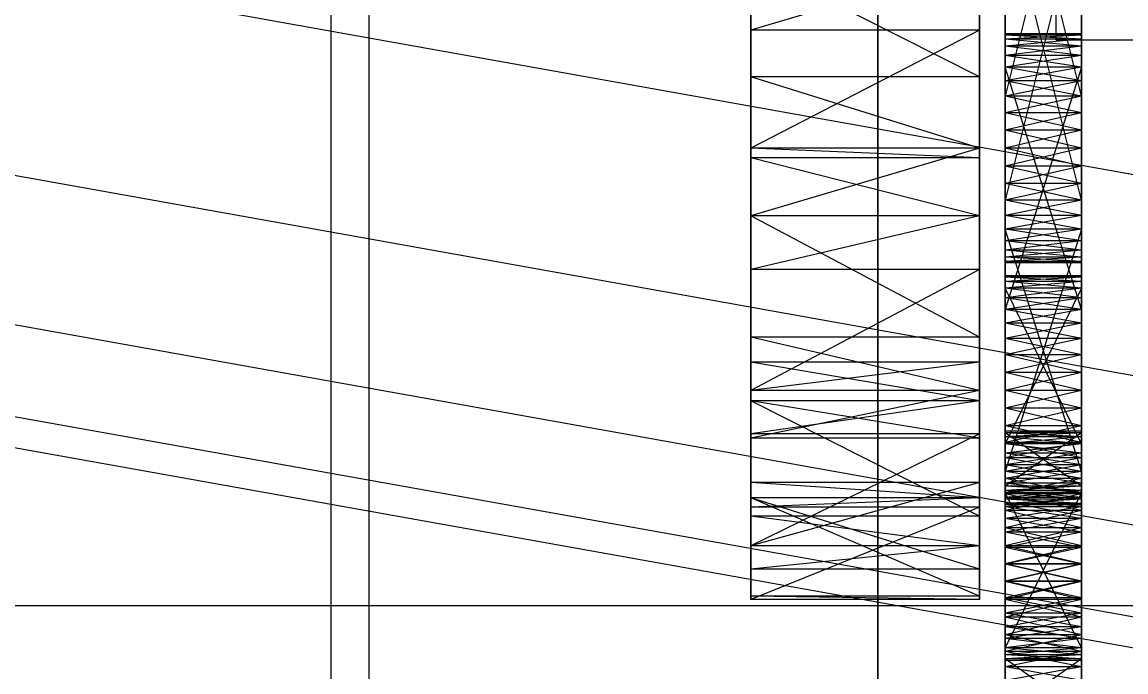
# Model space of a CAD drawing. Header units: millimetres. Extents: x -1970 to 59977, y -65068 to 6837.
# Drawn here: x 1372.7 to 1459.5, y -33605.2 to -33554.1 of the extents above; entities that cross this region are included whole.
import ezdxf

# ---------------------------------------------------------------- set-up
doc = ezdxf.new("R2010")
doc.units = ezdxf.units.MM
for name, color, linetype, lineweight in [('COTAS_O', 1, 'Continuous', 0), ('frontal_C03', 7, 'Continuous', 0), ('frontal_dos-mix', 7, 'Continuous', 0), ('frontal_secador', 7, 'Continuous', 0), ('frontal_tolva', 7, 'Continuous', 0)]:
    doc.layers.add(name, color=color, linetype=linetype, lineweight=lineweight)
doc.dimstyles.new('R19_100', dxfattribs={"dimtxt": 250, "dimasz": 150, "dimexe": 150, "dimexo": 80, "dimgap": 100, "dimtad": 1, "dimtih": 1, "dimtoh": 1, "dimdsep": 46, "dimcen": 0.09, "dimadec": 0, "dimazin": 0, "dimtfac": 1, "dimtdec": 4, "dimtofl": 0, "dimtmove": 0, "dimatfit": 3, "dimfxl": 1, "dimtolj": 1, "dimtzin": 0, "dimarcsym": 0})

# ---------------------------------------------------------------- blocks, each defined once
blk = doc.blocks.new('*D39')
at = {"layer": 'COTAS_O', "color": 0, "lineweight": -2, "transparency": 16777216}
for p, q in [((-1725, -34320), (-1725, -33550)), ((1725, -34320), (1725, -33550)), ((-1575, -33700), (1575, -33700))]:
    blk.add_line(p, q, dxfattribs=at)
at = {"layer": 'COTAS_O', "color": 0, "transparency": 16777216}
for points in [[(-1575, -33675), (-1575, -33725), (-1725, -33700)], [(1575, -33675), (1575, -33725), (1725, -33700)]]:
    blk.add_solid(points, dxfattribs=at)
at = {"layer": 'Defpoints', "color": 0, "transparency": 16777216}
for p in [(1725, -33700), (-1725, -34400), (1725, -34400)]:
    blk.add_point(p, dxfattribs=at)

msp = doc.modelspace()

# ---------------------------------------------------------------- linework, layer by layer
at = {"layer": 'frontal_C03'}
for p, q in [((1440, -33735.325), (1440, -33388.418)), ((1440, -33397.401), (1440, -33744.308)), ((1454, -33541.159), (1454, -33555.532)), ((1454, -33547.736), (1454, -33555.532)), ((1454, -33555.532), (1506, -33555.532))]:
    msp.add_line(p, q, dxfattribs=at)
at = {"layer": 'frontal_dos-mix'}
for p, q in [((1884.444, -33642.009), (234.444, -33347.009)), ((1881.708, -33657.311), (231.708, -33362.311)), ((1879.675, -33668.682), (229.675, -33373.682)), ((1878.423, -33675.684), (228.423, -33380.684)), ((1878, -33678.049), (228, -33383.049))]:
    msp.add_line(p, q, dxfattribs=at)
at = {"layer": 'frontal_secador'}
for p, q in [((1400, -36000), (1400, -33000)), ((1397, -35940), (1397, -33075)), ((1400, -36000), (1400, -33075)), ((1400, -34600), (1400, -33075)), ((1400, -35940), (1400, -33075)), ((1400, -34650), (1400, -33075)), ((1400, -36000), (1400, -33250)), ((1430, -33591.527), (1430, -33457.639)), ((1448, -33457.639), (1448, -33591.527)), ((1430, -33525.858), (1430, -33569.361)), ((1430, -33525.858), (1430, -33591.527)), ((1448, -33569.361), (1448, -33525.858)), ((1448, -33591.527), (1448, -33525.858)), ((1450, -33531.516), (1450, -33562.642)), ((1456, -33562.642), (1456, -33531.516)), ((1450, -33561.268), (1450, -33533.711)), ((1450, -33566.831), (1450, -33533.711)), ((1450, -33573.05), (1450, -33533.711)), ((1456, -33533.711), (1456, -33561.268)), ((1456, -33533.711), (1456, -33566.831)), ((1456, -33533.711), (1456, -33573.05)), ((1450, -33534.785), (1450, -33559.964)), ((1450, -33534.785), (1450, -33562.642)), ((1450, -33570.414), (1450, -33534.785)), ((1456, -33559.964), (1456, -33534.785)), ((1456, -33562.642), (1456, -33534.785)), ((1456, -33534.785), (1456, -33570.414)), ((1450, -33561.268), (1450, -33535.99)), ((1450, -33535.99), (1450, -33559.964)), ((1456, -33535.99), (1450, -33559.964)), ((1456, -33559.964), (1450, -33535.99)), ((1456, -33535.99), (1456, -33561.268)), ((1456, -33559.964), (1456, -33535.99)), ((1450, -33570.414), (1450, -33540.075)), ((1456, -33540.075), (1456, -33570.414)), ((1450, -33541.483), (1450, -33569.34)), ((1450, -33541.483), (1450, -33571.331)), ((1450, -33541.483), (1450, -33573.05)), ((1456, -33569.34), (1456, -33541.483)), ((1456, -33571.331), (1456, -33541.483)), ((1456, -33573.05), (1456, -33541.483)), ((1450, -33568.135), (1450, -33542.857)), ((1450, -33570.414), (1450, -33542.857)), ((1456, -33542.857), (1456, -33568.135)), ((1456, -33542.857), (1456, -33570.414)), ((1450, -33544.161), (1450, -33569.34)), ((1450, -33568.135), (1450, -33544.161)), ((1456, -33568.135), (1450, -33544.161)), ((1456, -33544.161), (1450, -33568.135)), ((1456, -33569.34), (1456, -33544.161)), ((1456, -33544.161), (1456, -33568.135)), ((1430, -33549.365), (1430, -33564.806)), ((1430, -33558.435), (1430, -33549.365)), ((1430, -33569.361), (1430, -33549.365)), ((1430, -33549.365), (1430, -33554.777)), ((1430, -33583.889), (1430, -33549.365)), ((1430, -33591.527), (1430, -33549.365)), ((1448, -33549.365), (1430, -33554.777)), ((1448, -33558.435), (1430, -33549.365)), ((1448, -33564.806), (1448, -33549.365)), ((1448, -33549.365), (1448, -33558.435)), ((1448, -33549.365), (1448, -33569.361)), ((1448, -33554.777), (1448, -33549.365)), ((1448, -33549.365), (1448, -33583.889)), ((1448, -33549.365), (1448, -33591.527)), ((1430, -33569.353), (1430, -33554.777)), ((1430, -33554.777), (1430, -33564.05)), ((1430, -33569.361), (1430, -33554.777)), ((1448, -33554.777), (1430, -33554.777)), ((1448, -33554.777), (1430, -33564.05)), ((1448, -33554.777), (1448, -33569.353)), ((1448, -33564.05), (1448, -33554.777)), ((1448, -33554.777), (1448, -33569.361)), ((1450, -33555.16), (1450, -33555.05)), ((1456, -33555.16), (1450, -33555.05)), ((1456, -33555.05), (1450, -33555.05)), ((1456, -33555.05), (1450, -33555.16)), ((1450, -33555.05), (1450, -33555.49)), ((1450, -33555.05), (1450, -33556.768)), ((1450, -33555.05), (1450, -33578.99)), ((1450, -33561.268), (1450, -33555.05)), ((1450, -33555.16), (1450, -33556.031)), ((1450, -33555.49), (1450, -33555.16)), ((1450, -33555.16), (1450, -33557.686)), ((1456, -33555.49), (1450, -33555.16)), ((1456, -33555.16), (1450, -33555.16)), ((1456, -33555.16), (1450, -33555.49)), ((1456, -33555.16), (1456, -33555.05)), ((1456, -33555.49), (1456, -33555.05)), ((1456, -33556.768), (1456, -33555.05)), ((1456, -33578.99), (1456, -33555.05)), ((1456, -33555.05), (1456, -33561.268)), ((1456, -33556.031), (1456, -33555.16)), ((1456, -33555.16), (1456, -33555.49)), ((1456, -33557.686), (1456, -33555.16)), ((1450, -33556.031), (1450, -33555.49)), ((1456, -33556.031), (1450, -33555.49)), ((1456, -33555.49), (1450, -33555.49)), ((1456, -33555.49), (1450, -33556.031)), ((1450, -33555.49), (1450, -33556.768)), ((1450, -33556.031), (1450, -33557.686)), ((1450, -33556.768), (1450, -33556.031)), ((1450, -33577.785), (1450, -33556.031)), ((1450, -33583.075), (1450, -33556.031)), ((1450, -33556.031), (1450, -33568.135)), ((1450, -33591.635), (1450, -33556.031)), ((1456, -33556.768), (1450, -33556.031)), ((1456, -33556.031), (1450, -33556.031)), ((1456, -33556.031), (1450, -33556.768)), ((1456, -33555.49), (1456, -33556.031)), ((1456, -33556.768), (1456, -33555.49)), ((1456, -33557.686), (1456, -33556.031)), ((1456, -33556.031), (1456, -33556.768)), ((1456, -33556.031), (1456, -33577.785)), ((1456, -33556.031), (1456, -33583.075)), ((1456, -33568.135), (1456, -33556.031)), ((1456, -33556.031), (1456, -33591.635)), ((1450, -33557.686), (1450, -33556.768)), ((1456, -33557.686), (1450, -33556.768)), ((1456, -33556.768), (1450, -33556.768)), ((1456, -33556.768), (1450, -33557.686)), ((1450, -33556.768), (1450, -33576.711)), ((1450, -33558.76), (1450, -33556.768)), ((1450, -33556.768), (1450, -33578.99)), ((1450, -33561.268), (1450, -33556.768)), ((1456, -33556.768), (1456, -33557.686)), ((1456, -33576.711), (1456, -33556.768)), ((1456, -33556.768), (1456, -33558.76)), ((1456, -33578.99), (1456, -33556.768)), ((1456, -33556.768), (1456, -33561.268)), ((1450, -33557.686), (1450, -33559.964)), ((1450, -33558.76), (1450, -33557.686)), ((1450, -33577.785), (1450, -33557.686)), ((1450, -33557.686), (1450, -33576.711)), ((1450, -33557.686), (1450, -33562.642)), ((1450, -33557.686), (1450, -33568.135)), ((1456, -33558.76), (1450, -33557.686)), ((1456, -33557.686), (1450, -33557.686)), ((1456, -33557.686), (1450, -33576.711)), ((1456, -33576.711), (1450, -33557.686)), ((1456, -33557.686), (1450, -33558.76)), ((1456, -33559.964), (1456, -33557.686)), ((1456, -33557.686), (1456, -33558.76)), ((1456, -33557.686), (1456, -33577.785)), ((1456, -33576.711), (1456, -33557.686)), ((1456, -33562.642), (1456, -33557.686)), ((1456, -33568.135), (1456, -33557.686)), ((1430, -33558.435), (1430, -33564.806)), ((1430, -33564.05), (1430, -33558.435)), ((1448, -33564.05), (1430, -33558.435)), ((1448, -33558.435), (1430, -33558.435)), ((1448, -33564.806), (1448, -33558.435)), ((1448, -33558.435), (1448, -33564.05)), ((1450, -33559.964), (1450, -33558.76)), ((1456, -33559.964), (1450, -33558.76)), ((1456, -33558.76), (1450, -33558.76)), ((1450, -33561.268), (1450, -33558.76)), ((1456, -33558.76), (1450, -33559.964)), ((1456, -33558.76), (1456, -33559.964)), ((1456, -33558.76), (1456, -33561.268)), ((1450, -33559.964), (1450, -33561.268)), ((1456, -33559.964), (1450, -33559.964)), ((1456, -33559.964), (1450, -33561.268)), ((1450, -33559.964), (1450, -33562.642)), ((1456, -33561.268), (1450, -33559.964)), ((1456, -33561.268), (1456, -33559.964)), ((1456, -33562.642), (1456, -33559.964)), ((1450, -33564.05), (1450, -33561.268)), ((1450, -33561.268), (1450, -33562.642)), ((1450, -33566.831), (1450, -33561.268)), ((1456, -33561.268), (1450, -33561.268)), ((1456, -33561.268), (1450, -33562.642)), ((1456, -33562.642), (1450, -33561.268)), ((1450, -33591.094), (1450, -33561.268)), ((1450, -33561.268), (1450, -33578.99)), ((1456, -33561.268), (1456, -33564.05)), ((1456, -33562.642), (1456, -33561.268)), ((1456, -33561.268), (1456, -33566.831)), ((1456, -33561.268), (1456, -33591.094)), ((1456, -33578.99), (1456, -33561.268)), ((1450, -33562.642), (1450, -33564.05)), ((1456, -33562.642), (1450, -33562.642)), ((1456, -33562.642), (1450, -33564.05)), ((1450, -33562.642), (1450, -33565.458)), ((1450, -33562.642), (1450, -33568.135)), ((1456, -33564.05), (1450, -33562.642)), ((1450, -33562.642), (1450, -33572.069)), ((1450, -33562.642), (1450, -33570.414)), ((1456, -33564.05), (1456, -33562.642)), ((1456, -33565.458), (1456, -33562.642)), ((1456, -33568.135), (1456, -33562.642)), ((1456, -33572.069), (1456, -33562.642)), ((1456, -33570.414), (1456, -33562.642)), ((1430, -33564.05), (1430, -33569.353)), ((1430, -33564.806), (1430, -33564.05)), ((1448, -33564.05), (1430, -33564.05)), ((1448, -33564.05), (1430, -33569.353)), ((1448, -33564.806), (1430, -33564.05)), ((1448, -33569.353), (1448, -33564.05)), ((1448, -33564.05), (1448, -33564.806)), ((1450, -33566.831), (1450, -33564.05)), ((1450, -33564.05), (1450, -33565.458)), ((1456, -33564.05), (1450, -33564.05)), ((1456, -33564.05), (1450, -33565.458)), ((1456, -33565.458), (1450, -33564.05)), ((1456, -33564.05), (1456, -33566.831)), ((1456, -33565.458), (1456, -33564.05)), ((1430, -33569.361), (1430, -33564.806)), ((1448, -33569.361), (1430, -33564.806)), ((1448, -33564.806), (1430, -33564.806)), ((1448, -33564.806), (1448, -33569.361)), ((1450, -33565.458), (1450, -33566.831)), ((1456, -33565.458), (1450, -33565.458)), ((1456, -33565.458), (1450, -33566.831)), ((1450, -33565.458), (1450, -33568.135)), ((1456, -33566.831), (1450, -33565.458)), ((1456, -33566.831), (1456, -33565.458)), ((1456, -33568.135), (1456, -33565.458)), ((1450, -33569.34), (1450, -33566.831)), ((1450, -33566.831), (1450, -33568.135)), ((1450, -33571.331), (1450, -33566.831)), ((1450, -33573.05), (1450, -33566.831)), ((1456, -33566.831), (1450, -33566.831)), ((1456, -33566.831), (1450, -33568.135)), ((1456, -33568.135), (1450, -33566.831)), ((1450, -33591.094), (1450, -33566.831)), ((1456, -33566.831), (1456, -33569.34)), ((1456, -33568.135), (1456, -33566.831)), ((1456, -33566.831), (1456, -33571.331)), ((1456, -33566.831), (1456, -33573.05)), ((1456, -33566.831), (1456, -33591.094)), ((1450, -33569.34), (1450, -33568.135)), ((1456, -33568.135), (1450, -33568.135)), ((1456, -33568.135), (1450, -33569.34)), ((1456, -33569.34), (1450, -33568.135)), ((1450, -33568.135), (1450, -33570.414)), ((1450, -33568.135), (1450, -33590.357)), ((1450, -33568.135), (1450, -33591.635)), ((1450, -33568.135), (1450, -33572.069)), ((1456, -33568.135), (1456, -33569.34)), ((1456, -33570.414), (1456, -33568.135)), ((1456, -33590.357), (1456, -33568.135)), ((1456, -33591.635), (1456, -33568.135)), ((1456, -33572.069), (1456, -33568.135)), ((1448, -33569.353), (1430, -33569.353)), ((1448, -33569.353), (1430, -33569.361)), ((1430, -33569.361), (1430, -33580.859)), ((1430, -33578.895), (1430, -33569.361)), ((1430, -33583.889), (1430, -33569.361)), ((1430, -33569.361), (1430, -33573.572)), ((1430, -33569.361), (1430, -33591.527)), ((1448, -33569.361), (1430, -33569.361)), ((1448, -33569.361), (1430, -33573.572)), ((1448, -33578.895), (1430, -33569.361)), ((1448, -33580.859), (1448, -33569.361)), ((1448, -33569.361), (1448, -33578.895)), ((1448, -33569.361), (1448, -33583.889)), ((1448, -33573.572), (1448, -33569.361)), ((1448, -33591.527), (1448, -33569.361)), ((1450, -33571.331), (1450, -33569.34)), ((1450, -33569.34), (1450, -33570.414)), ((1456, -33569.34), (1450, -33569.34)), ((1456, -33569.34), (1450, -33570.414)), ((1456, -33570.414), (1450, -33569.34)), ((1450, -33589.439), (1450, -33569.34)), ((1450, -33591.094), (1450, -33569.34)), ((1456, -33569.34), (1456, -33571.331)), ((1456, -33570.414), (1456, -33569.34)), ((1456, -33569.34), (1456, -33589.439)), ((1456, -33569.34), (1456, -33591.094)), ((1450, -33570.414), (1450, -33571.331)), ((1456, -33570.414), (1450, -33570.414)), ((1456, -33570.414), (1450, -33571.331)), ((1456, -33571.331), (1450, -33570.414)), ((1450, -33570.414), (1450, -33590.357)), ((1450, -33589.439), (1450, -33570.414)), ((1456, -33589.439), (1450, -33570.414)), ((1456, -33570.414), (1450, -33589.439)), ((1450, -33572.069), (1450, -33570.414)), ((1450, -33572.939), (1450, -33570.414)), ((1456, -33571.331), (1456, -33570.414)), ((1456, -33590.357), (1456, -33570.414)), ((1456, -33570.414), (1456, -33589.439)), ((1456, -33570.414), (1456, -33572.069)), ((1456, -33570.414), (1456, -33572.939)), ((1450, -33572.609), (1450, -33571.331)), ((1450, -33571.331), (1450, -33572.069)), ((1450, -33573.05), (1450, -33571.331)), ((1456, -33571.331), (1450, -33571.331)), ((1456, -33571.331), (1450, -33572.069)), ((1456, -33572.069), (1450, -33571.331)), ((1456, -33571.331), (1456, -33572.609)), ((1456, -33572.069), (1456, -33571.331)), ((1456, -33571.331), (1456, -33573.05)), ((1450, -33572.069), (1450, -33572.609)), ((1456, -33572.069), (1450, -33572.069)), ((1456, -33572.069), (1450, -33572.609)), ((1456, -33572.609), (1450, -33572.069)), ((1450, -33572.939), (1450, -33572.069)), ((1456, -33572.609), (1456, -33572.069)), ((1456, -33572.069), (1456, -33572.939)), ((1450, -33573.05), (1450, -33572.609)), ((1450, -33572.609), (1450, -33572.939)), ((1456, -33572.609), (1450, -33572.609)), ((1456, -33572.609), (1450, -33572.939)), ((1456, -33572.939), (1450, -33572.609)), ((1450, -33572.939), (1450, -33573.05)), ((1456, -33572.939), (1450, -33572.939)), ((1456, -33572.939), (1450, -33573.05)), ((1456, -33573.05), (1450, -33572.939)), ((1456, -33573.05), (1450, -33573.05)), ((1456, -33572.609), (1456, -33573.05)), ((1456, -33572.939), (1456, -33572.609)), ((1456, -33573.05), (1456, -33572.939)), ((1430, -33586.827), (1430, -33573.572)), ((1430, -33573.572), (1430, -33583.075)), ((1430, -33583.889), (1430, -33573.572)), ((1448, -33573.572), (1430, -33573.572)), ((1448, -33573.572), (1430, -33583.075)), ((1448, -33573.572), (1448, -33586.827)), ((1448, -33583.075), (1448, -33573.572)), ((1448, -33573.572), (1448, -33583.889)), ((1450, -33574.186), (1450, -33574.075)), ((1456, -33574.186), (1450, -33574.075)), ((1456, -33574.075), (1450, -33574.075)), ((1456, -33574.075), (1450, -33574.186)), ((1450, -33574.075), (1450, -33574.516)), ((1450, -33574.186), (1450, -33575.056)), ((1450, -33574.516), (1450, -33574.186)), ((1450, -33588.01), (1450, -33574.186)), ((1450, -33574.186), (1450, -33578.99)), ((1450, -33592.51), (1450, -33574.186)), ((1450, -33574.186), (1450, -33589.439)), ((1450, -33602.572), (1450, -33574.186)), ((1456, -33574.516), (1450, -33574.186)), ((1456, -33574.186), (1450, -33574.186)), ((1456, -33574.186), (1450, -33574.516)), ((1456, -33574.186), (1456, -33574.075)), ((1456, -33574.516), (1456, -33574.075)), ((1456, -33575.056), (1456, -33574.186)), ((1456, -33574.186), (1456, -33574.516)), ((1456, -33574.186), (1456, -33588.01)), ((1456, -33578.99), (1456, -33574.186)), ((1456, -33574.186), (1456, -33592.51)), ((1456, -33589.439), (1456, -33574.186)), ((1456, -33574.186), (1456, -33602.572)), ((1450, -33575.056), (1450, -33574.516)), ((1456, -33575.056), (1450, -33574.516)), ((1456, -33574.516), (1450, -33574.516)), ((1456, -33574.516), (1450, -33575.056)), ((1450, -33574.516), (1450, -33587.272)), ((1450, -33575.794), (1450, -33574.516)), ((1450, -33574.516), (1450, -33588.927)), ((1450, -33577.785), (1450, -33574.516)), ((1450, -33583.075), (1450, -33574.516)), ((1450, -33575.056), (1450, -33576.711)), ((1450, -33575.794), (1450, -33575.056)), ((1450, -33588.01), (1450, -33575.056)), ((1450, -33575.056), (1450, -33587.272)), ((1450, -33575.056), (1450, -33578.99)), ((1456, -33575.794), (1450, -33575.056)), ((1456, -33575.056), (1450, -33575.056)), ((1456, -33575.056), (1450, -33587.272)), ((1456, -33587.272), (1450, -33575.056)), ((1456, -33575.056), (1450, -33575.794)), ((1456, -33574.516), (1456, -33575.056)), ((1456, -33587.272), (1456, -33574.516)), ((1456, -33574.516), (1456, -33575.794)), ((1456, -33588.927), (1456, -33574.516)), ((1456, -33574.516), (1456, -33577.785)), ((1456, -33574.516), (1456, -33583.075)), ((1456, -33576.711), (1456, -33575.056)), ((1456, -33575.056), (1456, -33575.794)), ((1456, -33575.056), (1456, -33588.01)), ((1456, -33587.272), (1456, -33575.056)), ((1456, -33578.99), (1456, -33575.056)), ((1450, -33576.711), (1450, -33575.794)), ((1456, -33576.711), (1450, -33575.794)), ((1456, -33575.794), (1450, -33575.794)), ((1450, -33577.785), (1450, -33575.794)), ((1456, -33575.794), (1450, -33576.711)), ((1456, -33575.794), (1456, -33576.711)), ((1456, -33575.794), (1456, -33577.785)), ((1450, -33576.711), (1450, -33577.785)), ((1456, -33576.711), (1450, -33576.711)), ((1456, -33576.711), (1450, -33577.785)), ((1450, -33576.711), (1450, -33578.99)), ((1456, -33577.785), (1450, -33576.711)), ((1456, -33577.785), (1456, -33576.711)), ((1456, -33578.99), (1456, -33576.711)), ((1450, -33580.294), (1450, -33577.785)), ((1450, -33577.785), (1450, -33578.99)), ((1450, -33583.075), (1450, -33577.785)), ((1456, -33577.785), (1450, -33577.785)), ((1456, -33577.785), (1450, -33578.99)), ((1456, -33578.99), (1450, -33577.785)), ((1456, -33577.785), (1456, -33580.294)), ((1456, -33578.99), (1456, -33577.785)), ((1456, -33577.785), (1456, -33583.075)), ((1430, -33578.895), (1430, -33580.859)), ((1430, -33583.075), (1430, -33578.895)), ((1448, -33583.075), (1430, -33578.895)), ((1448, -33578.895), (1430, -33578.895)), ((1448, -33580.859), (1448, -33578.895)), ((1448, -33578.895), (1448, -33583.075)), ((1450, -33578.99), (1450, -33580.294)), ((1456, -33578.99), (1450, -33578.99)), ((1456, -33578.99), (1450, -33580.294)), ((1450, -33578.99), (1450, -33581.667)), ((1450, -33578.99), (1450, -33584.483)), ((1450, -33578.99), (1450, -33589.439)), ((1456, -33580.294), (1450, -33578.99)), ((1450, -33578.99), (1450, -33591.094)), ((1456, -33580.294), (1456, -33578.99)), ((1456, -33581.667), (1456, -33578.99)), ((1456, -33584.483), (1456, -33578.99)), ((1456, -33589.439), (1456, -33578.99)), ((1456, -33591.094), (1456, -33578.99)), ((1450, -33583.075), (1450, -33580.294)), ((1450, -33580.294), (1450, -33581.667)), ((1456, -33580.294), (1450, -33580.294)), ((1456, -33580.294), (1450, -33581.667)), ((1456, -33581.667), (1450, -33580.294)), ((1456, -33580.294), (1456, -33583.075)), ((1456, -33581.667), (1456, -33580.294)), ((1430, -33580.859), (1430, -33583.075)), ((1430, -33583.889), (1430, -33580.859)), ((1448, -33583.889), (1430, -33580.859)), ((1448, -33580.859), (1430, -33580.859)), ((1448, -33580.859), (1430, -33583.075)), ((1448, -33583.075), (1448, -33580.859)), ((1448, -33580.859), (1448, -33583.889)), ((1450, -33581.667), (1450, -33583.075)), ((1456, -33581.667), (1450, -33581.667)), ((1456, -33581.667), (1450, -33583.075)), ((1450, -33581.667), (1450, -33584.483)), ((1456, -33583.075), (1450, -33581.667)), ((1456, -33583.075), (1456, -33581.667)), ((1456, -33584.483), (1456, -33581.667)), ((1430, -33583.075), (1430, -33586.827)), ((1448, -33583.075), (1430, -33583.075)), ((1448, -33583.075), (1430, -33586.827)), ((1448, -33586.827), (1448, -33583.075)), ((1450, -33585.857), (1450, -33583.075)), ((1450, -33583.075), (1450, -33584.483)), ((1450, -33588.365), (1450, -33583.075)), ((1450, -33591.635), (1450, -33583.075)), ((1456, -33583.075), (1450, -33583.075)), ((1456, -33583.075), (1450, -33584.483)), ((1456, -33584.483), (1450, -33583.075)), ((1450, -33604.18), (1450, -33583.075)), ((1450, -33583.075), (1450, -33588.927)), ((1456, -33583.075), (1456, -33585.857)), ((1456, -33584.483), (1456, -33583.075)), ((1456, -33583.075), (1456, -33588.365)), ((1456, -33583.075), (1456, -33591.635)), ((1456, -33583.075), (1456, -33604.18)), ((1456, -33588.927), (1456, -33583.075)), ((1430, -33586.827), (1430, -33583.889)), ((1430, -33583.889), (1430, -33590.317)), ((1430, -33592.954), (1430, -33583.889)), ((1430, -33591.527), (1430, -33583.889)), ((1430, -33583.889), (1430, -33586.487)), ((1448, -33586.827), (1430, -33583.889)), ((1448, -33583.889), (1430, -33583.889)), ((1448, -33583.889), (1430, -33586.487)), ((1448, -33592.954), (1430, -33583.889)), ((1448, -33583.889), (1448, -33586.827)), ((1448, -33590.317), (1448, -33583.889)), ((1448, -33583.889), (1448, -33592.954)), ((1448, -33583.889), (1448, -33591.527)), ((1448, -33586.487), (1448, -33583.889)), ((1450, -33584.483), (1450, -33585.857)), ((1456, -33584.483), (1450, -33584.483)), ((1456, -33584.483), (1450, -33585.857)), ((1450, -33584.483), (1450, -33587.161)), ((1450, -33584.483), (1450, -33589.439)), ((1456, -33585.857), (1450, -33584.483)), ((1456, -33585.857), (1456, -33584.483)), ((1456, -33587.161), (1456, -33584.483)), ((1456, -33589.439), (1456, -33584.483)), ((1450, -33588.365), (1450, -33585.857)), ((1450, -33585.857), (1450, -33587.161)), ((1456, -33585.857), (1450, -33585.857)), ((1456, -33585.857), (1450, -33587.161)), ((1456, -33587.161), (1450, -33585.857)), ((1450, -33586.402), (1450, -33586.291)), ((1456, -33586.402), (1450, -33586.291)), ((1456, -33586.291), (1450, -33586.291)), ((1456, -33586.291), (1450, -33586.402)), ((1450, -33586.291), (1450, -33590.611)), ((1450, -33586.731), (1450, -33586.291)), ((1450, -33586.291), (1450, -33591.481)), ((1450, -33588.01), (1450, -33586.291)), ((1450, -33586.402), (1450, -33587.272)), ((1450, -33586.731), (1450, -33586.402)), ((1450, -33590.94), (1450, -33586.402)), ((1450, -33586.402), (1450, -33590.611)), ((1450, -33586.402), (1450, -33588.927)), ((1450, -33586.402), (1450, -33593.883)), ((1450, -33594.21), (1450, -33586.402)), ((1450, -33586.402), (1450, -33603.31)), ((1450, -33604.79), (1450, -33586.402)), ((1456, -33586.731), (1450, -33586.402)), ((1456, -33586.402), (1450, -33586.402)), ((1456, -33586.402), (1450, -33590.611)), ((1456, -33590.611), (1450, -33586.402)), ((1456, -33586.402), (1450, -33586.731)), ((1456, -33585.857), (1456, -33588.365)), ((1456, -33587.161), (1456, -33585.857)), ((1456, -33586.402), (1456, -33586.291)), ((1456, -33590.611), (1456, -33586.291)), ((1456, -33586.291), (1456, -33586.731)), ((1456, -33591.481), (1456, -33586.291)), ((1456, -33586.291), (1456, -33588.01)), ((1456, -33587.272), (1456, -33586.402)), ((1456, -33586.402), (1456, -33586.731)), ((1456, -33586.402), (1456, -33590.94)), ((1456, -33590.611), (1456, -33586.402)), ((1456, -33588.927), (1456, -33586.402)), ((1456, -33593.883), (1456, -33586.402)), ((1456, -33586.402), (1456, -33594.21)), ((1456, -33603.31), (1456, -33586.402)), ((1456, -33586.402), (1456, -33604.79)), ((1430, -33597.124), (1430, -33586.487)), ((1430, -33586.487), (1430, -33595.291)), ((1430, -33591.527), (1430, -33586.487)), ((1448, -33586.487), (1430, -33586.487)), ((1448, -33586.487), (1430, -33595.291)), ((1448, -33586.827), (1430, -33586.827)), ((1448, -33586.487), (1448, -33597.124)), ((1448, -33595.291), (1448, -33586.487)), ((1448, -33586.487), (1448, -33591.527)), ((1450, -33587.272), (1450, -33586.731)), ((1456, -33587.272), (1450, -33586.731)), ((1456, -33586.731), (1450, -33586.731)), ((1450, -33588.01), (1450, -33586.731)), ((1456, -33586.731), (1450, -33587.272)), ((1450, -33587.161), (1450, -33588.365)), ((1456, -33587.161), (1450, -33587.161)), ((1456, -33587.161), (1450, -33588.365)), ((1450, -33587.161), (1450, -33589.439)), ((1456, -33588.365), (1450, -33587.161)), ((1450, -33587.272), (1450, -33588.01)), ((1456, -33587.272), (1450, -33587.272)), ((1456, -33587.272), (1450, -33588.01)), ((1450, -33587.272), (1450, -33588.927)), ((1456, -33588.01), (1450, -33587.272)), ((1456, -33586.731), (1456, -33587.272)), ((1456, -33586.731), (1456, -33588.01)), ((1456, -33588.365), (1456, -33587.161)), ((1456, -33589.439), (1456, -33587.161)), ((1456, -33588.01), (1456, -33587.272)), ((1456, -33588.927), (1456, -33587.272)), ((1450, -33590.001), (1450, -33588.01)), ((1450, -33588.01), (1450, -33588.927)), ((1450, -33592.51), (1450, -33588.01)), ((1456, -33588.01), (1450, -33588.01)), ((1456, -33588.01), (1450, -33588.927)), ((1456, -33588.927), (1450, -33588.01)), ((1450, -33588.01), (1450, -33591.481)), ((1450, -33598.072), (1450, -33588.01)), ((1456, -33588.01), (1456, -33590.001)), ((1456, -33588.927), (1456, -33588.01)), ((1456, -33588.01), (1456, -33592.51)), ((1456, -33591.481), (1456, -33588.01)), ((1456, -33588.01), (1456, -33598.072)), ((1450, -33590.357), (1450, -33588.365)), ((1450, -33588.365), (1450, -33589.439)), ((1450, -33591.635), (1450, -33588.365)), ((1456, -33588.365), (1450, -33588.365)), ((1456, -33588.365), (1450, -33589.439)), ((1456, -33589.439), (1450, -33588.365)), ((1450, -33604.18), (1450, -33588.365)), ((1450, -33588.927), (1450, -33590.001)), ((1456, -33588.927), (1450, -33588.927)), ((1456, -33588.927), (1450, -33590.001)), ((1450, -33588.927), (1450, -33591.205)), ((1450, -33588.927), (1450, -33593.883)), ((1456, -33590.001), (1450, -33588.927)), ((1450, -33588.927), (1450, -33599.377)), ((1450, -33588.927), (1450, -33604.18)), ((1456, -33588.365), (1456, -33590.357)), ((1456, -33589.439), (1456, -33588.365)), ((1456, -33588.365), (1456, -33591.635)), ((1456, -33588.365), (1456, -33604.18)), ((1456, -33590.001), (1456, -33588.927)), ((1456, -33591.205), (1456, -33588.927)), ((1456, -33593.883), (1456, -33588.927)), ((1456, -33599.377), (1456, -33588.927)), ((1456, -33604.18), (1456, -33588.927)), ((1450, -33590.357), (1450, -33589.439)), ((1456, -33589.439), (1450, -33589.439)), ((1456, -33589.439), (1450, -33590.357)), ((1456, -33590.357), (1450, -33589.439)), ((1450, -33589.439), (1450, -33591.094)), ((1450, -33589.439), (1450, -33603.85)), ((1450, -33589.439), (1450, -33604.291)), ((1450, -33589.439), (1450, -33602.572)), ((1450, -33589.439), (1450, -33591.965)), ((1456, -33589.439), (1456, -33590.357)), ((1456, -33591.094), (1456, -33589.439)), ((1456, -33603.85), (1456, -33589.439)), ((1456, -33604.291), (1456, -33589.439)), ((1456, -33602.572), (1456, -33589.439)), ((1456, -33591.965), (1456, -33589.439)), ((1430, -33592.954), (1430, -33590.317)), ((1430, -33590.317), (1430, -33595.291)), ((1430, -33591.527), (1430, -33590.317)), ((1448, -33591.527), (1430, -33590.317)), ((1448, -33590.317), (1430, -33590.317)), ((1448, -33590.317), (1430, -33595.291)), ((1448, -33590.317), (1448, -33592.954)), ((1448, -33595.291), (1448, -33590.317)), ((1448, -33590.317), (1448, -33591.527)), ((1450, -33592.51), (1450, -33590.001)), ((1450, -33590.001), (1450, -33591.205)), ((1456, -33590.001), (1450, -33590.001)), ((1456, -33590.001), (1450, -33591.205)), ((1456, -33591.205), (1450, -33590.001)), ((1450, -33591.635), (1450, -33590.357)), ((1450, -33590.357), (1450, -33591.094)), ((1456, -33590.357), (1450, -33590.357)), ((1456, -33590.357), (1450, -33591.094)), ((1456, -33591.094), (1450, -33590.357)), ((1450, -33603.31), (1450, -33590.357)), ((1450, -33604.18), (1450, -33590.357)), ((1450, -33590.611), (1450, -33590.94)), ((1456, -33590.611), (1450, -33590.611)), ((1456, -33590.611), (1450, -33590.94)), ((1450, -33590.611), (1450, -33591.481)), ((1456, -33590.94), (1450, -33590.611)), ((1456, -33590.001), (1456, -33592.51)), ((1456, -33591.205), (1456, -33590.001)), ((1456, -33590.357), (1456, -33591.635)), ((1456, -33591.094), (1456, -33590.357)), ((1456, -33590.357), (1456, -33603.31)), ((1456, -33590.357), (1456, -33604.18)), ((1456, -33590.94), (1456, -33590.611)), ((1456, -33591.481), (1456, -33590.611)), ((1430, -33597.124), (1430, -33591.527)), ((1430, -33591.527), (1430, -33592.256)), ((1430, -33599.235), (1430, -33591.527)), ((1448, -33597.124), (1430, -33591.527)), ((1448, -33591.527), (1430, -33591.527)), ((1448, -33591.527), (1430, -33592.256)), ((1448, -33599.235), (1430, -33591.527)), ((1448, -33591.527), (1448, -33597.124)), ((1448, -33592.256), (1448, -33591.527)), ((1448, -33591.527), (1448, -33599.235)), ((1450, -33592.219), (1450, -33590.94)), ((1450, -33590.94), (1450, -33591.481)), ((1450, -33594.21), (1450, -33590.94)), ((1456, -33590.94), (1450, -33590.94)), ((1456, -33590.94), (1450, -33591.481)), ((1456, -33591.481), (1450, -33590.94)), ((1450, -33591.094), (1450, -33591.635)), ((1456, -33591.094), (1450, -33591.094)), ((1456, -33591.094), (1450, -33591.635)), ((1456, -33591.635), (1450, -33591.094)), ((1450, -33591.094), (1450, -33603.85)), ((1450, -33603.31), (1450, -33591.094)), ((1456, -33603.31), (1450, -33591.094)), ((1456, -33591.094), (1450, -33603.31)), ((1450, -33591.965), (1450, -33591.094)), ((1450, -33591.205), (1450, -33592.51)), ((1456, -33591.205), (1450, -33591.205)), ((1456, -33591.205), (1450, -33592.51)), ((1450, -33591.205), (1450, -33593.883)), ((1456, -33592.51), (1450, -33591.205)), ((1450, -33591.481), (1450, -33592.219)), ((1456, -33591.481), (1450, -33591.481)), ((1456, -33591.481), (1450, -33592.219)), ((1450, -33591.481), (1450, -33593.136)), ((1450, -33591.481), (1450, -33595.414)), ((1450, -33591.481), (1450, -33600.908)), ((1450, -33591.481), (1450, -33608.389)), ((1450, -33598.072), (1450, -33591.481)), ((1456, -33592.219), (1450, -33591.481)), ((1450, -33592.075), (1450, -33591.635)), ((1450, -33591.635), (1450, -33591.965)), ((1456, -33591.635), (1450, -33591.635)), ((1456, -33591.635), (1450, -33591.965)), ((1456, -33591.965), (1450, -33591.635)), ((1456, -33590.94), (1456, -33592.219)), ((1456, -33591.481), (1456, -33590.94)), ((1456, -33590.94), (1456, -33594.21)), ((1456, -33591.635), (1456, -33591.094)), ((1456, -33603.85), (1456, -33591.094)), ((1456, -33591.094), (1456, -33603.31)), ((1456, -33591.094), (1456, -33591.965)), ((1456, -33592.51), (1456, -33591.205)), ((1456, -33593.883), (1456, -33591.205)), ((1456, -33592.219), (1456, -33591.481)), ((1456, -33593.136), (1456, -33591.481)), ((1456, -33595.414), (1456, -33591.481)), ((1456, -33600.908), (1456, -33591.481)), ((1456, -33608.389), (1456, -33591.481)), ((1456, -33591.481), (1456, -33598.072)), ((1456, -33591.635), (1456, -33592.075)), ((1456, -33591.965), (1456, -33591.635)), ((1430, -33599.235), (1430, -33592.256)), ((1430, -33592.256), (1430, -33599.5)), ((1448, -33592.256), (1430, -33592.256)), ((1448, -33592.256), (1430, -33599.5)), ((1448, -33592.256), (1448, -33599.235)), ((1448, -33599.5), (1448, -33592.256)), ((1450, -33591.965), (1450, -33592.075)), ((1456, -33591.965), (1450, -33591.965)), ((1456, -33591.965), (1450, -33592.075)), ((1456, -33592.075), (1450, -33591.965)), ((1456, -33592.075), (1450, -33592.075)), ((1450, -33594.21), (1450, -33592.219)), ((1450, -33592.219), (1450, -33593.136)), ((1456, -33592.219), (1450, -33592.219)), ((1456, -33592.219), (1450, -33593.136)), ((1456, -33593.136), (1450, -33592.219)), ((1450, -33595.291), (1450, -33592.51)), ((1450, -33592.51), (1450, -33593.883)), ((1450, -33598.072), (1450, -33592.51)), ((1450, -33602.572), (1450, -33592.51)), ((1456, -33592.51), (1450, -33592.51)), ((1456, -33592.51), (1450, -33593.883)), ((1456, -33593.883), (1450, -33592.51)), ((1456, -33592.075), (1456, -33591.965)), ((1456, -33592.219), (1456, -33594.21)), ((1456, -33593.136), (1456, -33592.219)), ((1456, -33592.51), (1456, -33595.291)), ((1456, -33593.883), (1456, -33592.51)), ((1456, -33592.51), (1456, -33598.072)), ((1456, -33592.51), (1456, -33602.572)), ((1430, -33595.291), (1430, -33592.954)), ((1448, -33595.291), (1430, -33592.954)), ((1448, -33592.954), (1430, -33592.954)), ((1448, -33592.954), (1448, -33595.291)), ((1450, -33593.136), (1450, -33594.21)), ((1456, -33593.136), (1450, -33593.136)), ((1456, -33593.136), (1450, -33594.21)), ((1450, -33593.136), (1450, -33595.414)), ((1456, -33594.21), (1450, -33593.136)), ((1456, -33594.21), (1456, -33593.136)), ((1456, -33595.414), (1456, -33593.136)), ((1450, -33593.883), (1450, -33595.291)), ((1456, -33593.883), (1450, -33593.883)), ((1456, -33593.883), (1450, -33595.291)), ((1450, -33593.883), (1450, -33596.699)), ((1450, -33593.883), (1450, -33599.377)), ((1450, -33593.883), (1450, -33603.31)), ((1456, -33595.291), (1450, -33593.883)), ((1450, -33596.719), (1450, -33594.21)), ((1450, -33594.21), (1450, -33595.414)), ((1450, -33599.5), (1450, -33594.21)), ((1450, -33604.79), (1450, -33594.21)), ((1456, -33594.21), (1450, -33594.21)), ((1456, -33594.21), (1450, -33595.414)), ((1456, -33595.414), (1450, -33594.21)), ((1456, -33595.291), (1456, -33593.883)), ((1456, -33596.699), (1456, -33593.883)), ((1456, -33599.377), (1456, -33593.883)), ((1456, -33603.31), (1456, -33593.883)), ((1456, -33594.21), (1456, -33596.719)), ((1456, -33595.414), (1456, -33594.21)), ((1456, -33594.21), (1456, -33599.5)), ((1456, -33594.21), (1456, -33604.79)), ((1430, -33595.291), (1430, -33597.124)), ((1448, -33595.291), (1430, -33595.291)), ((1448, -33595.291), (1430, -33597.124)), ((1448, -33597.124), (1448, -33595.291)), ((1450, -33598.072), (1450, -33595.291)), ((1450, -33595.291), (1450, -33596.699)), ((1456, -33595.291), (1450, -33595.291)), ((1456, -33595.291), (1450, -33596.699)), ((1456, -33596.699), (1450, -33595.291)), ((1450, -33595.414), (1450, -33596.719)), ((1456, -33595.414), (1450, -33595.414)), ((1456, -33595.414), (1450, -33596.719)), ((1450, -33595.414), (1450, -33598.092)), ((1450, -33595.414), (1450, -33600.908)), ((1456, -33596.719), (1450, -33595.414)), ((1456, -33595.291), (1456, -33598.072)), ((1456, -33596.699), (1456, -33595.291)), ((1456, -33596.719), (1456, -33595.414)), ((1456, -33598.092), (1456, -33595.414)), ((1456, -33600.908), (1456, -33595.414)), ((1450, -33596.699), (1450, -33598.072)), ((1456, -33596.699), (1450, -33596.699)), ((1456, -33596.699), (1450, -33598.072)), ((1450, -33596.699), (1450, -33599.377)), ((1456, -33598.072), (1450, -33596.699)), ((1450, -33599.5), (1450, -33596.719)), ((1450, -33596.719), (1450, -33598.092)), ((1456, -33596.719), (1450, -33596.719)), ((1456, -33596.719), (1450, -33598.092)), ((1456, -33598.092), (1450, -33596.719)), ((1456, -33598.072), (1456, -33596.699)), ((1456, -33599.377), (1456, -33596.699)), ((1456, -33596.719), (1456, -33599.5)), ((1456, -33598.092), (1456, -33596.719)), ((1448, -33597.124), (1430, -33597.124)), ((1450, -33600.581), (1450, -33598.072)), ((1450, -33598.072), (1450, -33599.377)), ((1450, -33602.572), (1450, -33598.072)), ((1456, -33598.072), (1450, -33598.072)), ((1456, -33598.072), (1450, -33599.377)), ((1456, -33599.377), (1450, -33598.072)), ((1450, -33608.389), (1450, -33598.072)), ((1450, -33598.092), (1450, -33599.5)), ((1456, -33598.092), (1450, -33598.092)), ((1456, -33598.092), (1450, -33599.5)), ((1450, -33598.092), (1450, -33600.908)), ((1456, -33599.5), (1450, -33598.092)), ((1456, -33598.072), (1456, -33600.581)), ((1456, -33599.377), (1456, -33598.072)), ((1456, -33598.072), (1456, -33602.572)), ((1456, -33598.072), (1456, -33608.389)), ((1456, -33599.5), (1456, -33598.092)), ((1456, -33600.908), (1456, -33598.092)), ((1430, -33599.5), (1430, -33599.235)), ((1448, -33599.5), (1430, -33599.235)), ((1448, -33599.235), (1430, -33599.235)), ((1448, -33599.235), (1448, -33599.5)), ((1450, -33599.377), (1450, -33600.581)), ((1456, -33599.377), (1450, -33599.377)), ((1456, -33599.377), (1450, -33600.581)), ((1450, -33599.377), (1450, -33601.655)), ((1450, -33599.377), (1450, -33603.31)), ((1456, -33600.581), (1450, -33599.377)), ((1450, -33599.377), (1450, -33604.18)), ((1456, -33600.581), (1456, -33599.377)), ((1456, -33601.655), (1456, -33599.377)), ((1456, -33603.31), (1456, -33599.377)), ((1456, -33604.18), (1456, -33599.377)), ((1448, -33599.5), (1430, -33599.5)), ((1450, -33602.281), (1450, -33599.5)), ((1450, -33599.5), (1450, -33600.908)), ((1450, -33604.79), (1450, -33599.5)), ((1456, -33599.5), (1450, -33599.5)), ((1456, -33599.5), (1450, -33600.908)), ((1456, -33600.908), (1450, -33599.5)), ((1456, -33599.5), (1456, -33602.281)), ((1456, -33600.908), (1456, -33599.5)), ((1456, -33599.5), (1456, -33604.79)), ((1450, -33602.572), (1450, -33600.581)), ((1450, -33600.581), (1450, -33601.655)), ((1456, -33600.581), (1450, -33600.581)), ((1456, -33600.581), (1450, -33601.655)), ((1456, -33601.655), (1450, -33600.581)), ((1450, -33600.908), (1450, -33602.281)), ((1456, -33600.908), (1450, -33600.908)), ((1456, -33600.908), (1450, -33602.281)), ((1450, -33600.908), (1450, -33603.586)), ((1450, -33600.908), (1450, -33605.864)), ((1450, -33600.908), (1450, -33608.389)), ((1456, -33602.281), (1450, -33600.908)), ((1456, -33600.581), (1456, -33602.572)), ((1456, -33601.655), (1456, -33600.581)), ((1456, -33602.281), (1456, -33600.908)), ((1456, -33603.586), (1456, -33600.908)), ((1456, -33605.864), (1456, -33600.908)), ((1456, -33608.389), (1456, -33600.908)), ((1450, -33601.655), (1450, -33602.572)), ((1456, -33601.655), (1450, -33601.655)), ((1456, -33601.655), (1450, -33602.572)), ((1450, -33601.655), (1450, -33603.31)), ((1456, -33602.572), (1450, -33601.655)), ((1456, -33602.572), (1456, -33601.655)), ((1456, -33603.31), (1456, -33601.655)), ((1450, -33604.79), (1450, -33602.281)), ((1450, -33602.281), (1450, -33603.586)), ((1456, -33602.281), (1450, -33602.281)), ((1456, -33602.281), (1450, -33603.586)), ((1456, -33603.586), (1450, -33602.281)), ((1450, -33603.85), (1450, -33602.572)), ((1450, -33602.572), (1450, -33603.31)), ((1450, -33604.291), (1450, -33602.572)), ((1456, -33602.572), (1450, -33602.572)), ((1456, -33602.572), (1450, -33603.31)), ((1456, -33603.31), (1450, -33602.572)), ((1450, -33608.389), (1450, -33602.572)), ((1456, -33602.281), (1456, -33604.79)), ((1456, -33603.586), (1456, -33602.281)), ((1456, -33602.572), (1456, -33603.85)), ((1456, -33603.31), (1456, -33602.572)), ((1456, -33602.572), (1456, -33604.291)), ((1456, -33602.572), (1456, -33608.389)), ((1450, -33603.85), (1450, -33603.31)), ((1456, -33603.31), (1450, -33603.31)), ((1456, -33603.31), (1450, -33603.85)), ((1456, -33603.85), (1450, -33603.31)), ((1450, -33603.31), (1450, -33604.18)), ((1450, -33603.31), (1450, -33608.5)), ((1450, -33603.31), (1450, -33608.06)), ((1450, -33603.31), (1450, -33604.79)), ((1450, -33603.586), (1450, -33604.79)), ((1456, -33603.586), (1450, -33603.586)), ((1456, -33603.586), (1450, -33604.79)), ((1450, -33603.586), (1450, -33605.864)), ((1456, -33604.79), (1450, -33603.586)), ((1456, -33603.31), (1456, -33603.85)), ((1456, -33604.18), (1456, -33603.31)), ((1456, -33608.5), (1456, -33603.31)), ((1456, -33608.06), (1456, -33603.31)), ((1456, -33604.79), (1456, -33603.31)), ((1456, -33604.79), (1456, -33603.586)), ((1456, -33605.864), (1456, -33603.586)), ((1450, -33604.291), (1450, -33603.85)), ((1450, -33603.85), (1450, -33604.18)), ((1456, -33603.85), (1450, -33603.85)), ((1456, -33603.85), (1450, -33604.18)), ((1456, -33604.18), (1450, -33603.85)), ((1450, -33608.389), (1450, -33603.85)), ((1450, -33604.18), (1450, -33604.291)), ((1456, -33604.18), (1450, -33604.18)), ((1456, -33604.18), (1450, -33604.291)), ((1456, -33604.291), (1450, -33604.18)), ((1450, -33604.18), (1450, -33608.5)), ((1450, -33608.389), (1450, -33604.18)), ((1456, -33608.389), (1450, -33604.18)), ((1456, -33604.18), (1450, -33608.389)), ((1456, -33604.291), (1450, -33604.291)), ((1456, -33603.85), (1456, -33604.291)), ((1456, -33604.18), (1456, -33603.85)), ((1456, -33603.85), (1456, -33608.389)), ((1456, -33604.291), (1456, -33604.18)), ((1456, -33608.5), (1456, -33604.18)), ((1456, -33604.18), (1456, -33608.389)), ((1450, -33606.781), (1450, -33604.79)), ((1450, -33604.79), (1450, -33605.864)), ((1450, -33608.06), (1450, -33604.79)), ((1456, -33604.79), (1450, -33604.79)), ((1456, -33604.79), (1450, -33605.864)), ((1456, -33605.864), (1450, -33604.79)), ((1456, -33604.79), (1456, -33606.781)), ((1456, -33605.864), (1456, -33604.79)), ((1456, -33604.79), (1456, -33608.06))]:
    msp.add_line(p, q, dxfattribs=at)
at = {"layer": 'frontal_tolva'}
msp.add_line((1725, -33600), (-1725, -33600), dxfattribs=at)

# ---------------------------------------------------------------- dimensions: what is measured, and where the dimension line sits
at = {"layer": 'COTAS_O'}
dim = msp.add_aligned_dim(p1=(-1725, -34400), p2=(1725, -34400), distance=700, text='<> O', dimstyle='R19_100', dxfattribs=at)
dim.commit()
dim.dimension.update_dxf_attribs({"geometry": '*D39', "text_midpoint": (0, -33700)})

doc.saveas('drawing.dxf')
